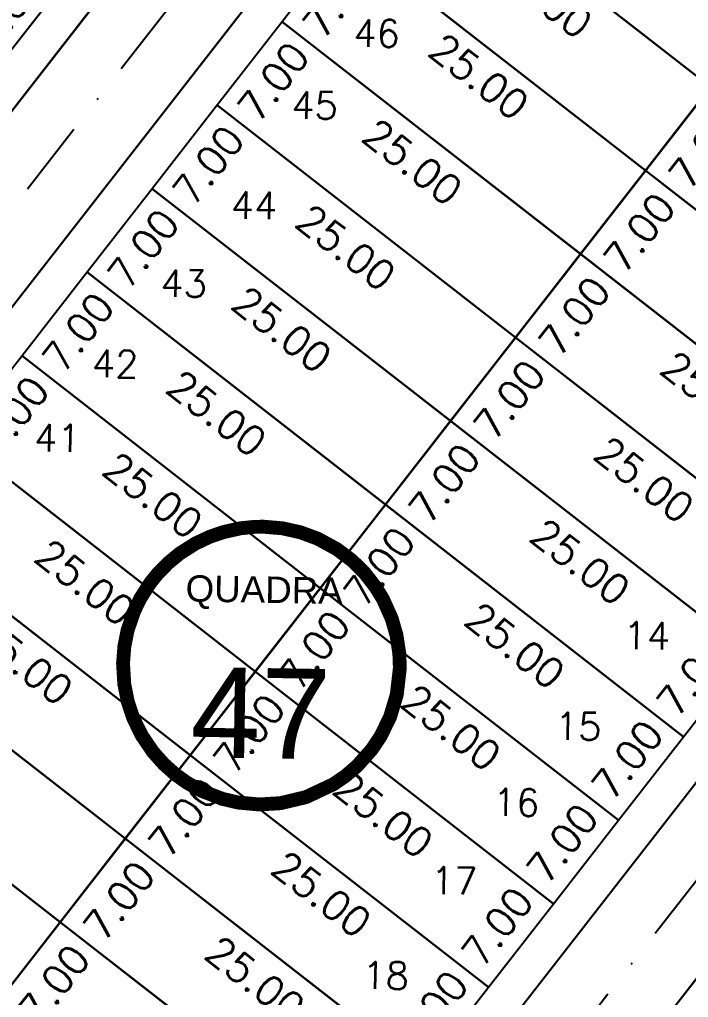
# Model space of a CAD drawing. Header units: millimetres. Extents: x -4430026 to 4783824, y 584 to 9593110.
# Drawn here: x 2651.5 to 2695.7, y 799.2 to 863.8 of the extents above; entities that cross this region are included whole.
import ezdxf
from ezdxf.enums import TextEntityAlignment as Align

# ---------------------------------------------------------------- set-up
doc = ezdxf.new("R2010")
doc.units = ezdxf.units.MM
doc.linetypes.add('CONTINUO', pattern=[0])
doc.linetypes.add('DASHDOT', pattern=[1, 0.5, -0.25, 0, -0.25])
for name, color, linetype in [('Calçada', 1, 'Continuous'), ('Cota', 8, 'Continuous'), ('EIXO DAS VIAS', 252, 'DASHDOT'), ('Lotes', 2, 'Continuous'), ('Numero de lotes', 5, 'Continuous'), ('númeraçãoquadras', 4, 'Continuous')]:
    doc.layers.add(name, color=color, linetype=linetype)
doc.styles.add('arcad1', font='romans.shx')
doc.styles.add('ROMANS', font='romans.shx')
doc.styles.add('STYLE1', font='sanss___.ttf')
doc.dimstyles.new('BOLA100', dxfattribs={"dimscale": 0, "dimtxt": 1.9, "dimasz": 0.18, "dimexe": 0.18, "dimexo": 0.063, "dimgap": 0, "dimtad": 1, "dimzin": 4, "dimdsep": 46, "dimtxsty": 'ROMANS', "dimcen": 0.09, "dimse1": 1, "dimse2": 1, "dimsd1": 1, "dimsd2": 1, "dimclrt": 256, "dimaunit": 1, "dimadec": 4, "dimazin": 0, "dimtfac": 1.2, "dimtix": 1, "dimtmove": 2, "dimatfit": 3, "dimfxl": 1, "dimtvp": 2, "dimtolj": 1, "dimtzin": 4, "dimarcsym": 0})

# ---------------------------------------------------------------- blocks, each defined once
blk = doc.blocks.new('*D585')
at = {"layer": 'DEFPOINTS', "color": 0}
for p in [(2651.62, 841.596), (2653.933, 839.794), (2647.319, 836.072)]:
    blk.add_point(p, dxfattribs=at)
at = {"layer": 'Cota', "insert": (2651.034, 837.616), "char_height": 1.9, "attachment_point": 5, "rotation": 52.09358, "style": 'ROMANS'}
blk.add_mtext('\\A1;7.00', dxfattribs=at)
blk = doc.blocks.new('*D586')
at = {"layer": 'DEFPOINTS', "color": 0}
for p in [(2655.921, 847.119), (2658.234, 845.317), (2651.62, 841.596)]:
    blk.add_point(p, dxfattribs=at)
at = {"layer": 'Cota', "insert": (2655.334, 843.139), "char_height": 1.9, "attachment_point": 5, "rotation": 52.09358, "style": 'ROMANS'}
blk.add_mtext('\\A1;7.00', dxfattribs=at)
blk = doc.blocks.new('*D587')
at = {"layer": 'DEFPOINTS', "color": 0}
for p in [(2660.221, 852.642), (2662.535, 850.84), (2655.921, 847.119)]:
    blk.add_point(p, dxfattribs=at)
at = {"layer": 'Cota', "insert": (2659.635, 848.663), "char_height": 1.9, "attachment_point": 5, "rotation": 52.09358, "style": 'ROMANS'}
blk.add_mtext('\\A1;7.00', dxfattribs=at)
blk = doc.blocks.new('*D588')
at = {"layer": 'DEFPOINTS', "color": 0}
for p in [(2664.522, 858.165), (2666.835, 856.364), (2660.221, 852.642)]:
    blk.add_point(p, dxfattribs=at)
at = {"layer": 'Cota', "insert": (2663.935, 854.186), "char_height": 1.9, "attachment_point": 5, "rotation": 52.09358, "style": 'ROMANS'}
blk.add_mtext('\\A1;7.00', dxfattribs=at)
blk = doc.blocks.new('*D589')
at = {"layer": 'DEFPOINTS', "color": 0}
for p in [(2668.823, 863.688), (2671.136, 861.887), (2664.522, 858.165)]:
    blk.add_point(p, dxfattribs=at)
at = {"layer": 'Cota', "insert": (2668.236, 859.709), "char_height": 1.9, "attachment_point": 5, "rotation": 52.09358, "style": 'ROMANS'}
blk.add_mtext('\\A1;7.00', dxfattribs=at)
blk = doc.blocks.new('*D590')
at = {"layer": 'DEFPOINTS', "color": 0}
for p in [(2673.123, 869.211), (2675.437, 867.41), (2668.823, 863.688)]:
    blk.add_point(p, dxfattribs=at)
at = {"layer": 'Cota', "insert": (2672.537, 865.232), "char_height": 1.9, "attachment_point": 5, "rotation": 52.09358, "style": 'ROMANS'}
blk.add_mtext('\\A1;7.00', dxfattribs=at)
blk = doc.blocks.new('*D602')
at = {"layer": 'DEFPOINTS', "color": 0}
for p in [(2654.143, 804.144), (2656.64, 802.199), (2649.842, 798.621)]:
    blk.add_point(p, dxfattribs=at)
at = {"layer": 'Cota', "insert": (2653.74, 800.021), "char_height": 1.9, "attachment_point": 5, "rotation": 52.09358, "style": 'ROMANS'}
blk.add_mtext('\\A1;7.00', dxfattribs=at)
blk = doc.blocks.new('*D603')
at = {"layer": 'DEFPOINTS', "color": 0}
for p in [(2658.444, 809.667), (2660.941, 807.722), (2654.143, 804.144)]:
    blk.add_point(p, dxfattribs=at)
at = {"layer": 'Cota', "insert": (2658.041, 805.545), "char_height": 1.9, "attachment_point": 5, "rotation": 52.09358, "style": 'ROMANS'}
blk.add_mtext('\\A1;7.00', dxfattribs=at)
blk = doc.blocks.new('*D604')
at = {"layer": 'DEFPOINTS', "color": 0}
for p in [(2662.744, 815.19), (2665.241, 813.246), (2658.444, 809.667)]:
    blk.add_point(p, dxfattribs=at)
at = {"layer": 'Cota', "insert": (2662.342, 811.068), "char_height": 1.9, "attachment_point": 5, "rotation": 52.09358, "style": 'ROMANS'}
blk.add_mtext('\\A1;7.00', dxfattribs=at)
blk = doc.blocks.new('*D605')
at = {"layer": 'DEFPOINTS', "color": 0}
for p in [(2667.045, 820.713), (2669.542, 818.769), (2662.744, 815.19)]:
    blk.add_point(p, dxfattribs=at)
at = {"layer": 'Cota', "insert": (2666.642, 816.591), "char_height": 1.9, "attachment_point": 5, "rotation": 52.09358, "style": 'ROMANS'}
blk.add_mtext('\\A1;7.00', dxfattribs=at)
blk = doc.blocks.new('*D606')
at = {"layer": 'DEFPOINTS', "color": 0}
for p in [(2671.345, 826.236), (2673.843, 824.292), (2667.045, 820.713)]:
    blk.add_point(p, dxfattribs=at)
at = {"layer": 'Cota', "insert": (2670.943, 822.114), "char_height": 1.9, "attachment_point": 5, "rotation": 52.09358, "style": 'ROMANS'}
blk.add_mtext('\\A1;7.00', dxfattribs=at)
blk = doc.blocks.new('*D607')
at = {"layer": 'DEFPOINTS', "color": 0}
for p in [(2675.646, 831.759), (2678.143, 829.815), (2671.345, 826.236)]:
    blk.add_point(p, dxfattribs=at)
at = {"layer": 'Cota', "insert": (2675.243, 827.637), "char_height": 1.9, "attachment_point": 5, "rotation": 52.09358, "style": 'ROMANS'}
blk.add_mtext('\\A1;7.00', dxfattribs=at)
blk = doc.blocks.new('*D608')
at = {"layer": 'DEFPOINTS', "color": 0}
for p in [(2679.947, 837.282), (2682.444, 835.338), (2675.646, 831.759)]:
    blk.add_point(p, dxfattribs=at)
at = {"layer": 'Cota', "insert": (2679.544, 833.16), "char_height": 1.9, "attachment_point": 5, "rotation": 52.09358, "style": 'ROMANS'}
blk.add_mtext('\\A1;7.00', dxfattribs=at)
blk = doc.blocks.new('*D609')
at = {"layer": 'DEFPOINTS', "color": 0}
for p in [(2684.247, 842.806), (2686.745, 840.861), (2679.947, 837.282)]:
    blk.add_point(p, dxfattribs=at)
at = {"layer": 'Cota', "insert": (2683.845, 838.683), "char_height": 1.9, "attachment_point": 5, "rotation": 52.09358, "style": 'ROMANS'}
blk.add_mtext('\\A1;7.00', dxfattribs=at)
blk = doc.blocks.new('*D610')
at = {"layer": 'DEFPOINTS', "color": 0}
for p in [(2688.548, 848.329), (2691.045, 846.384), (2684.247, 842.806)]:
    blk.add_point(p, dxfattribs=at)
at = {"layer": 'Cota', "insert": (2688.145, 844.206), "char_height": 1.9, "attachment_point": 5, "rotation": 52.09358, "style": 'ROMANS'}
blk.add_mtext('\\A1;7.00', dxfattribs=at)
blk = doc.blocks.new('*D611')
at = {"layer": 'DEFPOINTS', "color": 0}
for p in [(2692.849, 853.852), (2695.346, 851.907), (2688.548, 848.329)]:
    blk.add_point(p, dxfattribs=at)
at = {"layer": 'Cota', "insert": (2692.446, 849.729), "char_height": 1.9, "attachment_point": 5, "rotation": 52.09358, "style": 'ROMANS'}
blk.add_mtext('\\A1;7.00', dxfattribs=at)
blk = doc.blocks.new('*D612')
at = {"layer": 'DEFPOINTS', "color": 0}
for p in [(2697.149, 859.375), (2699.646, 857.43), (2692.849, 853.852)]:
    blk.add_point(p, dxfattribs=at)
at = {"layer": 'Cota', "insert": (2696.747, 855.253), "char_height": 1.9, "attachment_point": 5, "rotation": 52.09358, "style": 'ROMANS'}
blk.add_mtext('\\A1;7.00', dxfattribs=at)
blk = doc.blocks.new('*D623')
at = {"layer": 'DEFPOINTS', "color": 0}
for p in [(2681.646, 800.472), (2682.47, 799.831), (2678.169, 794.308)]:
    blk.add_point(p, dxfattribs=at)
at = {"layer": 'Cota', "insert": (2678.746, 798.294), "char_height": 1.9, "attachment_point": 5, "rotation": 52.09358, "style": 'ROMANS'}
blk.add_mtext('\\A1;7.00', dxfattribs=at)
blk = doc.blocks.new('*D624')
at = {"layer": 'DEFPOINTS', "color": 0}
for p in [(2685.946, 805.995), (2686.77, 805.354), (2682.47, 799.831)]:
    blk.add_point(p, dxfattribs=at)
at = {"layer": 'Cota', "insert": (2683.046, 803.818), "char_height": 1.9, "attachment_point": 5, "rotation": 52.09358, "style": 'ROMANS'}
blk.add_mtext('\\A1;7.00', dxfattribs=at)
blk = doc.blocks.new('*D625')
at = {"layer": 'DEFPOINTS', "color": 0}
for p in [(2690.247, 811.519), (2691.071, 810.877), (2686.77, 805.354)]:
    blk.add_point(p, dxfattribs=at)
at = {"layer": 'Cota', "insert": (2687.347, 809.341), "char_height": 1.9, "attachment_point": 5, "rotation": 52.09358, "style": 'ROMANS'}
blk.add_mtext('\\A1;7.00', dxfattribs=at)
blk = doc.blocks.new('*D626')
at = {"layer": 'DEFPOINTS', "color": 0}
for p in [(2694.547, 817.042), (2695.371, 816.4), (2691.071, 810.877)]:
    blk.add_point(p, dxfattribs=at)
at = {"layer": 'Cota', "insert": (2691.648, 814.864), "char_height": 1.9, "attachment_point": 5, "rotation": 52.09358, "style": 'ROMANS'}
blk.add_mtext('\\A1;7.00', dxfattribs=at)
blk = doc.blocks.new('*D627')
at = {"layer": 'DEFPOINTS', "color": 0}
for p in [(2698.848, 822.565), (2699.672, 821.923), (2695.371, 816.4)]:
    blk.add_point(p, dxfattribs=at)
at = {"layer": 'Cota', "insert": (2695.948, 820.387), "char_height": 1.9, "attachment_point": 5, "rotation": 52.09358, "style": 'ROMANS'}
blk.add_mtext('\\A1;7.00', dxfattribs=at)
blk = doc.blocks.new('*D911')
at = {"layer": 'DEFPOINTS', "color": 0}
for p in [(2653.589, 866.678), (2654.265, 866.152), (2649.964, 860.629)]:
    blk.add_point(p, dxfattribs=at)
at = {"layer": 'Cota', "insert": (2650.69, 864.5), "char_height": 1.9, "attachment_point": 5, "rotation": 52.09358, "style": 'ROMANS'}
blk.add_mtext('\\A1;7.00', dxfattribs=at)
blk = doc.blocks.new('*D3763')
at = {"layer": 'DEFPOINTS', "color": 0}
for p in [(2634.418, 819.503), (2654.143, 804.144), (2652.222, 801.677)]:
    blk.add_point(p, dxfattribs=at)
at = {"layer": 'Cota', "insert": (2642.943, 810.106), "char_height": 1.9, "attachment_point": 5, "rotation": 322.09358, "style": 'ROMANS'}
blk.add_mtext('\\A1;25.00', dxfattribs=at)
blk = doc.blocks.new('*D3764')
at = {"layer": 'DEFPOINTS', "color": 0}
for p in [(2654.143, 804.144), (2673.868, 788.784), (2671.947, 786.317)]:
    blk.add_point(p, dxfattribs=at)
at = {"layer": 'Cota', "insert": (2662.668, 794.747), "char_height": 1.9, "attachment_point": 5, "rotation": 322.09358, "style": 'ROMANS'}
blk.add_mtext('\\A1;25.00', dxfattribs=at)
blk = doc.blocks.new('*D3772')
at = {"layer": 'DEFPOINTS', "color": 0}
for p in [(2638.718, 825.026), (2658.444, 809.667), (2656.59, 807.286)]:
    blk.add_point(p, dxfattribs=at)
at = {"layer": 'Cota', "insert": (2647.311, 815.716), "char_height": 1.9, "attachment_point": 5, "rotation": 322.09358, "style": 'ROMANS'}
blk.add_mtext('\\A1;25.00', dxfattribs=at)
blk = doc.blocks.new('*D3773')
at = {"layer": 'DEFPOINTS', "color": 0}
for p in [(2658.444, 809.667), (2678.169, 794.308), (2676.315, 791.927)]:
    blk.add_point(p, dxfattribs=at)
at = {"layer": 'Cota', "insert": (2667.036, 800.356), "char_height": 1.9, "attachment_point": 5, "rotation": 322.09358, "style": 'ROMANS'}
blk.add_mtext('\\A1;25.00', dxfattribs=at)
blk = doc.blocks.new('*D3779')
at = {"layer": 'DEFPOINTS', "color": 0}
for p in [(2643.019, 830.549), (2662.744, 815.19), (2660.976, 812.919)]:
    blk.add_point(p, dxfattribs=at)
at = {"layer": 'Cota', "insert": (2651.697, 821.348), "char_height": 1.9, "attachment_point": 5, "rotation": 322.09358, "style": 'ROMANS'}
blk.add_mtext('\\A1;25.00', dxfattribs=at)
blk = doc.blocks.new('*D3780')
at = {"layer": 'DEFPOINTS', "color": 0}
for p in [(2662.744, 815.19), (2682.47, 799.831), (2680.701, 797.56)]:
    blk.add_point(p, dxfattribs=at)
at = {"layer": 'Cota', "insert": (2671.422, 805.989), "char_height": 1.9, "attachment_point": 5, "rotation": 322.09358, "style": 'ROMANS'}
blk.add_mtext('\\A1;25.00', dxfattribs=at)
blk = doc.blocks.new('*D3789')
at = {"layer": 'DEFPOINTS', "color": 0}
for p in [(2647.319, 836.072), (2667.045, 820.713), (2665.069, 818.176)]:
    blk.add_point(p, dxfattribs=at)
at = {"layer": 'Cota', "insert": (2655.79, 826.605), "char_height": 1.9, "attachment_point": 5, "rotation": 322.09358, "style": 'ROMANS'}
blk.add_mtext('\\A1;25.00', dxfattribs=at)
blk = doc.blocks.new('*D3790')
at = {"layer": 'DEFPOINTS', "color": 0}
for p in [(2667.045, 820.713), (2686.77, 805.354), (2684.795, 802.817)]:
    blk.add_point(p, dxfattribs=at)
at = {"layer": 'Cota', "insert": (2675.516, 811.246), "char_height": 1.9, "attachment_point": 5, "rotation": 322.09358, "style": 'ROMANS'}
blk.add_mtext('\\A1;25.00', dxfattribs=at)
blk = doc.blocks.new('*D3797')
at = {"layer": 'DEFPOINTS', "color": 0}
for p in [(2651.62, 841.596), (2671.345, 826.236), (2669.552, 823.934)]:
    blk.add_point(p, dxfattribs=at)
at = {"layer": 'Cota', "insert": (2660.273, 832.363), "char_height": 1.9, "attachment_point": 5, "rotation": 322.09358, "style": 'ROMANS'}
blk.add_mtext('\\A1;25.00', dxfattribs=at)
blk = doc.blocks.new('*D3798')
at = {"layer": 'DEFPOINTS', "color": 0}
for p in [(2671.345, 826.236), (2691.071, 810.877), (2689.278, 808.574)]:
    blk.add_point(p, dxfattribs=at)
at = {"layer": 'Cota', "insert": (2679.999, 817.004), "char_height": 1.9, "attachment_point": 5, "rotation": 322.09358, "style": 'ROMANS'}
blk.add_mtext('\\A1;25.00', dxfattribs=at)
blk = doc.blocks.new('*D3818')
at = {"layer": 'DEFPOINTS', "color": 0}
for p in [(2655.921, 847.119), (2675.646, 831.759), (2673.776, 829.358)]:
    blk.add_point(p, dxfattribs=at)
at = {"layer": 'Cota', "insert": (2664.497, 837.788), "char_height": 1.9, "attachment_point": 5, "rotation": 322.09358, "style": 'ROMANS'}
blk.add_mtext('\\A1;25.00', dxfattribs=at)
blk = doc.blocks.new('*D3819')
at = {"layer": 'DEFPOINTS', "color": 0}
for p in [(2675.646, 831.759), (2695.371, 816.4), (2693.502, 813.999)]:
    blk.add_point(p, dxfattribs=at)
at = {"layer": 'Cota', "insert": (2684.223, 822.428), "char_height": 1.9, "attachment_point": 5, "rotation": 322.09358, "style": 'ROMANS'}
blk.add_mtext('\\A1;25.00', dxfattribs=at)
blk = doc.blocks.new('*D3826')
at = {"layer": 'DEFPOINTS', "color": 0}
for p in [(2660.221, 852.642), (2679.947, 837.282), (2678.091, 834.899)]:
    blk.add_point(p, dxfattribs=at)
at = {"layer": 'Cota', "insert": (2668.812, 843.328), "char_height": 1.9, "attachment_point": 5, "rotation": 322.09358, "style": 'ROMANS'}
blk.add_mtext('\\A1;25.00', dxfattribs=at)
blk = doc.blocks.new('*D3827')
at = {"layer": 'DEFPOINTS', "color": 0}
for p in [(2679.947, 837.282), (2699.672, 821.923), (2697.816, 819.539)]:
    blk.add_point(p, dxfattribs=at)
at = {"layer": 'Cota', "insert": (2688.537, 827.969), "char_height": 1.9, "attachment_point": 5, "rotation": 322.09358, "style": 'ROMANS'}
blk.add_mtext('\\A1;25.00', dxfattribs=at)
blk = doc.blocks.new('*D3833')
at = {"layer": 'DEFPOINTS', "color": 0}
for p in [(2634.539, 881.511), (2654.265, 866.152), (2652.334, 863.672)]:
    blk.add_point(p, dxfattribs=at)
at = {"layer": 'Cota', "insert": (2643.055, 872.101), "char_height": 1.9, "attachment_point": 5, "rotation": 322.09358, "style": 'ROMANS'}
blk.add_mtext('\\A1;25.00', dxfattribs=at)
blk = doc.blocks.new('*D3834')
at = {"layer": 'DEFPOINTS', "color": 0}
for p in [(2664.522, 858.165), (2684.247, 842.806), (2682.317, 840.326)]:
    blk.add_point(p, dxfattribs=at)
at = {"layer": 'Cota', "insert": (2673.038, 848.755), "char_height": 1.9, "attachment_point": 5, "rotation": 322.09358, "style": 'ROMANS'}
blk.add_mtext('\\A1;25.00', dxfattribs=at)
blk = doc.blocks.new('*D3835')
at = {"layer": 'DEFPOINTS', "color": 0}
for p in [(2684.247, 842.806), (2703.973, 827.446), (2702.042, 824.967)]:
    blk.add_point(p, dxfattribs=at)
at = {"layer": 'Cota', "insert": (2692.763, 833.396), "char_height": 1.9, "attachment_point": 5, "rotation": 322.09358, "style": 'ROMANS'}
blk.add_mtext('\\A1;25.00', dxfattribs=at)
blk = doc.blocks.new('*D3842')
at = {"layer": 'DEFPOINTS', "color": 0}
for p in [(2668.823, 863.688), (2688.548, 848.329), (2686.719, 845.979)]:
    blk.add_point(p, dxfattribs=at)
at = {"layer": 'Cota', "insert": (2677.44, 854.409), "char_height": 1.9, "attachment_point": 5, "rotation": 322.09358, "style": 'ROMANS'}
blk.add_mtext('\\A1;25.00', dxfattribs=at)
blk = doc.blocks.new('*D3843')
at = {"layer": 'DEFPOINTS', "color": 0}
for p in [(2688.548, 848.329), (2708.273, 832.969), (2706.444, 830.62)]:
    blk.add_point(p, dxfattribs=at)
at = {"layer": 'Cota', "insert": (2697.165, 839.049), "char_height": 1.9, "attachment_point": 5, "rotation": 322.09358, "style": 'ROMANS'}
blk.add_mtext('\\A1;25.00', dxfattribs=at)
blk = doc.blocks.new('*D3850')
at = {"layer": 'DEFPOINTS', "color": 0}
for p in [(2673.123, 869.211), (2692.849, 853.852), (2691.121, 851.633)]:
    blk.add_point(p, dxfattribs=at)
at = {"layer": 'Cota', "insert": (2681.842, 860.062), "char_height": 1.9, "attachment_point": 5, "rotation": 322.09358, "style": 'ROMANS'}
blk.add_mtext('\\A1;25.00', dxfattribs=at)
blk = doc.blocks.new('*D3851')
at = {"layer": 'DEFPOINTS', "color": 0}
for p in [(2692.849, 853.852), (2712.574, 838.492), (2710.846, 836.274)]:
    blk.add_point(p, dxfattribs=at)
at = {"layer": 'Cota', "insert": (2701.567, 844.703), "char_height": 1.9, "attachment_point": 5, "rotation": 322.09358, "style": 'ROMANS'}
blk.add_mtext('\\A1;25.00', dxfattribs=at)
blk = doc.blocks.new('*D3858')
at = {"layer": 'DEFPOINTS', "color": 0}
for p in [(2677.424, 874.734), (2697.149, 859.375), (2695.317, 857.022)]:
    blk.add_point(p, dxfattribs=at)
at = {"layer": 'Cota', "insert": (2686.038, 865.451), "char_height": 1.9, "attachment_point": 5, "rotation": 322.09358, "style": 'ROMANS'}
blk.add_mtext('\\A1;25.00', dxfattribs=at)
blk = doc.blocks.new('*D3866')
at = {"layer": 'DEFPOINTS', "color": 0}
for p in [(2681.724, 880.257), (2701.45, 864.898), (2699.489, 862.379)]:
    blk.add_point(p, dxfattribs=at)
at = {"layer": 'Cota', "insert": (2690.21, 870.809), "char_height": 1.9, "attachment_point": 5, "rotation": 322.09358, "style": 'ROMANS'}
blk.add_mtext('\\A1;25.00', dxfattribs=at)
blk = doc.blocks.new('NUM_quadra')
at = {"color": 6, "const_width": 0.02}
blk.add_lwpolyline([(-0.0134, 0.1996), (-0.034, 0.1971), (-0.0579, 0.1914), (-0.0779, 0.1842), (-0.0981, 0.1743), (-0.1208, 0.1594), (-0.1377, 0.145), (-0.1521, 0.1299), (-0.1625, 0.1166), (-0.1764, 0.0942), (-0.1852, 0.0754), (-0.1941, 0.0483), (-0.1985, 0.0243), (-0.2, 0), (-0.1977, -0.0299), (-0.1921, -0.0556), (-0.1839, -0.0786), (-0.1713, -0.1033), (-0.1546, -0.1269), (-0.1389, -0.1439), (-0.1219, -0.1586), (-0.1046, -0.1705), (-0.0831, -0.1819), (-0.0531, -0.1928), (-0.0302, -0.1977), (0, -0.2), (0.0309, -0.1976), (0.0677, -0.1882), (0.1069, -0.169), (0.124, -0.1569), (0.1407, -0.1421), (0.1614, -0.1181), (0.1737, -0.0992), (0.187, -0.071), (0.1962, -0.0386), (0.2, 0), (0.1989, 0.0205), (0.1943, 0.0473), (0.1871, 0.0707), (0.1741, 0.0984), (0.1635, 0.1151), (0.1472, 0.1354), (0.1285, 0.1533), (0.1063, 0.1694), (0.0782, 0.1841), (0.0533, 0.1928), (0.0267, 0.1982), (0, 0.2)], close=True, dxfattribs=at)
blk.add_circle((0, 0), 0.2)
at = {"color": 3, "insert": (-0.1114, 0.1285), "char_height": 0.038, "width": 0.2663, "attachment_point": 1, "style": 'STYLE1'}
blk.add_mtext('\\fArial|b0|i0|c0|p34;QUADRA', dxfattribs=at)
at = {"color": 3, "style": 'STYLE1'}
blk.add_attdef('00', text='', height=0.13, dxfattribs=at).set_placement((0, -0.1335), align=Align.CENTER)

msp = doc.modelspace()

# ---------------------------------------------------------------- linework, layer by layer
at = {"layer": 'Calçada', "lineweight": -3}
for p, q in [((2565.018, 747.466), (2700.779, 921.819)), ((2565.018, 747.466), (2700.779, 921.819)), ((2707.091, 916.904), (2580.549, 754.392)), ((2707.091, 916.904), (2580.549, 754.392)), ((2643.767, 746.058), (2750.487, 883.114)), ((2643.767, 746.058), (2750.487, 883.114)), ((2756.799, 878.199), (2659.299, 752.983)), ((2756.799, 878.199), (2659.299, 752.983))]:
    msp.add_line(p, q, dxfattribs=at)
for points in [[(2699.732, 930.24), (2665.804, 956.658, 0.414214), (2657.384, 955.61), (2505.019, 759.934, 0.414214), (2506.067, 751.514), (2511.577, 747.224, 0.162331), (2515.155, 745.959), (2560.176, 745.153, 0.236013), (2565.018, 747.466), (2700.779, 921.819, 0.414214)], [(2699.732, 930.24), (2665.804, 956.658, 0.414214), (2657.384, 955.61), (2505.019, 759.934, 0.414214), (2506.067, 751.514), (2511.577, 747.224, 0.162331), (2515.155, 745.959), (2560.176, 745.153, 0.236013), (2565.018, 747.466), (2700.779, 921.819, 0.414214)], [(2750.487, 883.114, 0.414214), (2749.439, 891.534), (2715.512, 917.952, 0.414214), (2707.091, 916.904), (2580.549, 754.392, 0.618106), (2585.176, 744.706), (2638.926, 743.745, 0.236013), (2643.767, 746.058)], [(2750.487, 883.114, 0.414214), (2749.439, 891.534), (2715.512, 917.952, 0.414214), (2707.091, 916.904), (2580.549, 754.392, 0.618106), (2585.176, 744.706), (2638.926, 743.745, 0.236013), (2643.767, 746.058)], [(2799.147, 852.829), (2765.22, 879.247, 0.414214), (2756.799, 878.199), (2659.299, 752.983, 0.618106), (2663.926, 743.298), (2717.676, 742.337, 0.236013), (2722.517, 744.649), (2800.195, 844.408, 0.414214)], [(2799.147, 852.829), (2765.22, 879.247, 0.414214), (2756.799, 878.199), (2659.299, 752.983, 0.618106), (2663.926, 743.298), (2717.676, 742.337, 0.236013), (2722.517, 744.649), (2800.195, 844.408, 0.414214)]]:
    msp.add_lwpolyline(points, format="xyb", close=True, dxfattribs=at)
at = {"layer": 'EIXO DAS VIAS', "ltscale": 10}
for p, q in [((2565.103, 741.065, 103.708), (2710.079, 927.252, 103.708)), ((2643.852, 739.656, 103.708), (2759.787, 888.547, 103.708))]:
    msp.add_line(p, q, dxfattribs=at)
at = {"layer": 'Lotes', "lineweight": -3}
for p, q in [((2609.47, 746.772), (2727.253, 898.037)), ((2716.875, 844.016), (2677.424, 874.734)), ((2712.574, 838.492), (2673.123, 869.211)), ((2708.273, 832.969), (2668.823, 863.688)), ((2703.973, 827.446), (2664.522, 858.165)), ((2699.672, 821.923), (2660.221, 852.642)), ((2695.371, 816.4), (2655.921, 847.119)), ((2691.071, 810.877), (2651.62, 841.596)), ((2686.77, 805.354), (2647.319, 836.072)), ((2682.47, 799.831), (2643.019, 830.549)), ((2678.169, 794.308), (2638.718, 825.026)), ((2673.868, 788.784), (2634.418, 819.503))]:
    msp.add_line(p, q, dxfattribs=at)
at = {"layer": 'Lotes', "linetype": 'CONTINUO', "lineweight": -3}
for p, q in [((2677.424, 874.734), (2697.149, 859.375)), ((2697.149, 859.375), (2677.424, 874.734)), ((2673.123, 869.211), (2668.823, 863.688)), ((2673.123, 869.211), (2692.849, 853.852)), ((2692.849, 853.852), (2673.123, 869.211)), ((2649.964, 860.629), (2654.265, 866.152)), ((2668.823, 863.688), (2664.522, 858.165)), ((2668.823, 863.688), (2688.548, 848.329)), ((2688.548, 848.329), (2668.823, 863.688)), ((2697.149, 859.375), (2692.849, 853.852)), ((2692.849, 853.852), (2697.149, 859.375)), ((2664.522, 858.165), (2660.221, 852.642)), ((2664.522, 858.165), (2684.247, 842.806)), ((2684.247, 842.806), (2664.522, 858.165)), ((2692.849, 853.852), (2688.548, 848.329)), ((2688.548, 848.329), (2692.849, 853.852)), ((2712.574, 838.492), (2692.849, 853.852)), ((2692.849, 853.852), (2712.574, 838.492)), ((2660.221, 852.642), (2655.921, 847.119)), ((2660.221, 852.642), (2679.947, 837.282)), ((2679.947, 837.282), (2660.221, 852.642)), ((2688.548, 848.329), (2684.247, 842.806)), ((2684.247, 842.806), (2688.548, 848.329)), ((2708.273, 832.969), (2688.548, 848.329)), ((2688.548, 848.329), (2708.273, 832.969)), ((2655.921, 847.119), (2651.62, 841.596)), ((2655.921, 847.119), (2675.646, 831.759)), ((2675.646, 831.759), (2655.921, 847.119)), ((2684.247, 842.806), (2679.947, 837.282)), ((2679.947, 837.282), (2684.247, 842.806)), ((2703.973, 827.446), (2684.247, 842.806)), ((2684.247, 842.806), (2703.973, 827.446)), ((2651.62, 841.596), (2647.319, 836.072)), ((2651.62, 841.596), (2671.345, 826.236)), ((2671.345, 826.236), (2651.62, 841.596)), ((2679.947, 837.282), (2675.646, 831.759)), ((2675.646, 831.759), (2679.947, 837.282)), ((2699.672, 821.923), (2679.947, 837.282)), ((2679.947, 837.282), (2699.672, 821.923)), ((2647.319, 836.072), (2667.045, 820.713)), ((2667.045, 820.713), (2647.319, 836.072)), ((2675.646, 831.759), (2671.345, 826.236)), ((2671.345, 826.236), (2675.646, 831.759)), ((2695.371, 816.4), (2675.646, 831.759)), ((2675.646, 831.759), (2695.371, 816.4)), ((2643.019, 830.549), (2662.744, 815.19)), ((2662.744, 815.19), (2643.019, 830.549)), ((2671.345, 826.236), (2667.045, 820.713)), ((2667.045, 820.713), (2671.345, 826.236)), ((2691.071, 810.877), (2671.345, 826.236)), ((2671.345, 826.236), (2691.071, 810.877)), ((2638.718, 825.026), (2658.444, 809.667)), ((2658.444, 809.667), (2638.718, 825.026)), ((2695.371, 816.4), (2699.672, 821.923)), ((2667.045, 820.713), (2662.744, 815.19)), ((2662.744, 815.19), (2667.045, 820.713)), ((2686.77, 805.354), (2667.045, 820.713)), ((2667.045, 820.713), (2686.77, 805.354)), ((2634.418, 819.503), (2654.143, 804.144)), ((2654.143, 804.144), (2634.418, 819.503)), ((2691.071, 810.877), (2695.371, 816.4)), ((2662.744, 815.19), (2658.444, 809.667)), ((2658.444, 809.667), (2662.744, 815.19)), ((2682.47, 799.831), (2662.744, 815.19)), ((2662.744, 815.19), (2682.47, 799.831)), ((2686.77, 805.354), (2691.071, 810.877)), ((2658.444, 809.667), (2654.143, 804.144)), ((2654.143, 804.144), (2658.444, 809.667)), ((2678.169, 794.308), (2658.444, 809.667)), ((2658.444, 809.667), (2678.169, 794.308)), ((2682.47, 799.831), (2686.77, 805.354)), ((2654.143, 804.144), (2649.842, 798.621)), ((2649.842, 798.621), (2654.143, 804.144)), ((2673.868, 788.784), (2654.143, 804.144)), ((2654.143, 804.144), (2673.868, 788.784)), ((2678.169, 794.308), (2682.47, 799.831))]:
    msp.add_line(p, q, dxfattribs=at)
at = {"layer": 'Lotes'}
for points in [[(2634.539, 881.511), (2630.239, 875.988), (2649.964, 860.629), (2654.265, 866.152)], [(2681.724, 880.257), (2677.424, 874.734), (2697.149, 859.375), (2701.45, 864.898)], [(2677.424, 874.734), (2673.123, 869.211), (2692.849, 853.852), (2697.149, 859.375)], [(2673.123, 869.211), (2668.823, 863.688), (2688.548, 848.329), (2692.849, 853.852)], [(2668.823, 863.688), (2664.522, 858.165), (2684.247, 842.806), (2688.548, 848.329)], [(2697.149, 859.375), (2692.849, 853.852), (2712.574, 838.492), (2716.875, 844.016)], [(2664.522, 858.165), (2660.221, 852.642), (2679.947, 837.282), (2684.247, 842.806)], [(2692.849, 853.852), (2688.548, 848.329), (2708.273, 832.969), (2712.574, 838.492)], [(2660.221, 852.642), (2655.921, 847.119), (2675.646, 831.759), (2679.947, 837.282)], [(2688.548, 848.329), (2684.247, 842.806), (2703.973, 827.446), (2708.273, 832.969)], [(2655.921, 847.119), (2651.62, 841.596), (2671.345, 826.236), (2675.646, 831.759)], [(2684.247, 842.806), (2679.947, 837.282), (2699.672, 821.923), (2703.973, 827.446)], [(2651.62, 841.596), (2647.319, 836.072), (2667.045, 820.713), (2671.345, 826.236)], [(2679.947, 837.282), (2675.646, 831.759), (2695.371, 816.4), (2699.672, 821.923)], [(2647.319, 836.072), (2643.019, 830.549), (2662.744, 815.19), (2667.045, 820.713)], [(2675.646, 831.759), (2671.345, 826.236), (2691.071, 810.877), (2695.371, 816.4)], [(2643.019, 830.549), (2638.718, 825.026), (2658.444, 809.667), (2662.744, 815.19)], [(2671.345, 826.236), (2667.045, 820.713), (2686.77, 805.354), (2691.071, 810.877)], [(2638.718, 825.026), (2634.418, 819.503), (2654.143, 804.144), (2658.444, 809.667)], [(2667.045, 820.713), (2662.744, 815.19), (2682.47, 799.831), (2686.77, 805.354)], [(2634.418, 819.503), (2630.117, 813.98), (2649.842, 798.621), (2654.143, 804.144)], [(2662.744, 815.19), (2658.444, 809.667), (2678.169, 794.308), (2682.47, 799.831)], [(2658.444, 809.667), (2654.143, 804.144), (2673.868, 788.784), (2678.169, 794.308)], [(2654.143, 804.144), (2649.842, 798.621), (2669.568, 783.261), (2673.868, 788.784)]]:
    msp.add_lwpolyline(points, close=True, dxfattribs=at)

# ---------------------------------------------------------------- block references
at = {"layer": 'númeraçãoquadras', "linetype": 'ByBlock', "extrusion": (0.084411, -0.001453, 0.99643)}
ref = msp.add_blockref('NUM_quadra', (866.891, -2634.636, 328.047), dxfattribs=dict(at, xscale=45.93175888075766, yscale=45.93175888024863, zscale=45.93175853019476, rotation=270.0385460294471))
ref.add_attrib('00', '47', dxfattribs={"layer": '0', "color": 3, "extrusion": (0.084411, -0.001453, 0.99643), "height": 5.9711, "rotation": 270.03855, "style": 'STYLE1'}).set_placement((860.761, -2634.64, 328.047), align=Align.CENTER)

# ---------------------------------------------------------------- texts
at = {"layer": 'Numero de lotes', "style": 'arcad1'}
for s, p in [('46', (2675.066, 862.921, 103.708)), ('45', (2670.967, 858.157, 103.708)), ('44', (2666.964, 851.549, 103.708)), ('43', (2662.305, 846.38, 103.708)), ('42', (2657.782, 841.07, 103.708)), ('41', (2653.958, 836.163, 103.708)), ('14', (2692.932, 823.085, 103.708)), ('15', (2688.401, 817.09, 103.708)), ('16', (2684.301, 812.054, 103.708)), ('17', (2680.199, 806.88, 103.708)), ('18', (2675.663, 800.609, 103.708))]:
    msp.add_text(s, height=1.8, rotation=358.97539, dxfattribs=at).set_placement(p, align=Align.MIDDLE_CENTER)

# ---------------------------------------------------------------- dimensions: what is measured, and where the dimension line sits
at = {"layer": 'Cota'}
for base, p1, p2, angle, picture, middle in [((2652.334, 863.672), (2634.539, 881.511), (2654.265, 866.152), 142.09358, '*D3833', (2643.055, 872.101)), ((2699.489, 862.379), (2681.724, 880.257), (2701.45, 864.898), 142.09358, '*D3866', (2690.21, 870.809)), ((2695.317, 857.022), (2677.424, 874.734), (2697.149, 859.375), 142.09358, '*D3858', (2686.038, 865.451)), ((2675.437, 867.41), (2668.823, 863.688), (2673.123, 869.211), 232.09358, '*D590', (2672.537, 865.232)), ((2691.121, 851.633), (2673.123, 869.211), (2692.849, 853.852), 142.09358, '*D3850', (2681.842, 860.062)), ((2653.589, 866.678), (2649.964, 860.629), (2654.265, 866.152), 232.09358, '*D911', (2650.69, 864.5)), ((2671.136, 861.887), (2664.522, 858.165), (2668.823, 863.688), 232.09358, '*D589', (2668.236, 859.709)), ((2686.719, 845.979), (2668.823, 863.688), (2688.548, 848.329), 142.09358, '*D3842', (2677.44, 854.409)), ((2699.646, 857.43), (2692.849, 853.852), (2697.149, 859.375), 232.09358, '*D612', (2696.747, 855.253)), ((2666.835, 856.364), (2660.221, 852.642), (2664.522, 858.165), 232.09358, '*D588', (2663.935, 854.186)), ((2682.317, 840.326), (2664.522, 858.165), (2684.247, 842.806), 142.09358, '*D3834', (2673.038, 848.755)), ((2695.346, 851.907), (2688.548, 848.329), (2692.849, 853.852), 232.09358, '*D611', (2692.446, 849.729)), ((2710.846, 836.274), (2692.849, 853.852), (2712.574, 838.492), 142.09358, '*D3851', (2701.567, 844.703)), ((2662.535, 850.84), (2655.921, 847.119), (2660.221, 852.642), 232.09358, '*D587', (2659.635, 848.663)), ((2678.091, 834.899), (2660.221, 852.642), (2679.947, 837.282), 142.09358, '*D3826', (2668.812, 843.328)), ((2691.045, 846.384), (2684.247, 842.806), (2688.548, 848.329), 232.09358, '*D610', (2688.145, 844.206)), ((2706.444, 830.62), (2688.548, 848.329), (2708.273, 832.969), 142.09358, '*D3843', (2697.165, 839.049)), ((2658.234, 845.317), (2651.62, 841.596), (2655.921, 847.119), 232.09358, '*D586', (2655.334, 843.139)), ((2673.776, 829.358), (2655.921, 847.119), (2675.646, 831.759), 142.09358, '*D3818', (2664.497, 837.788)), ((2686.745, 840.861), (2679.947, 837.282), (2684.247, 842.806), 232.09358, '*D609', (2683.845, 838.683)), ((2702.042, 824.967), (2684.247, 842.806), (2703.973, 827.446), 142.09358, '*D3835', (2692.763, 833.396)), ((2653.933, 839.794), (2647.319, 836.072), (2651.62, 841.596), 232.09358, '*D585', (2651.034, 837.616)), ((2669.552, 823.934), (2651.62, 841.596), (2671.345, 826.236), 142.09358, '*D3797', (2660.273, 832.363)), ((2682.444, 835.338), (2675.646, 831.759), (2679.947, 837.282), 232.09358, '*D608', (2679.544, 833.16)), ((2697.816, 819.539), (2679.947, 837.282), (2699.672, 821.923), 142.09358, '*D3827', (2688.537, 827.969)), ((2665.069, 818.176), (2647.319, 836.072), (2667.045, 820.713), 142.09358, '*D3789', (2655.79, 826.605)), ((2678.143, 829.815), (2671.345, 826.236), (2675.646, 831.759), 232.09358, '*D607', (2675.243, 827.637)), ((2693.502, 813.999), (2675.646, 831.759), (2695.371, 816.4), 142.09358, '*D3819', (2684.223, 822.428)), ((2660.976, 812.919), (2643.019, 830.549), (2662.744, 815.19), 142.09358, '*D3779', (2651.697, 821.348)), ((2673.843, 824.292), (2667.045, 820.713), (2671.345, 826.236), 232.09358, '*D606', (2670.943, 822.114)), ((2689.278, 808.574), (2671.345, 826.236), (2691.071, 810.877), 142.09358, '*D3798', (2679.999, 817.004)), ((2656.59, 807.286), (2638.718, 825.026), (2658.444, 809.667), 142.09358, '*D3772', (2647.311, 815.716)), ((2698.848, 822.565), (2695.371, 816.4), (2699.672, 821.923), 232.09358, '*D627', (2695.948, 820.387)), ((2669.542, 818.769), (2662.744, 815.19), (2667.045, 820.713), 232.09358, '*D605', (2666.642, 816.591)), ((2684.795, 802.817), (2667.045, 820.713), (2686.77, 805.354), 142.09358, '*D3790', (2675.516, 811.246)), ((2652.222, 801.677), (2634.418, 819.503), (2654.143, 804.144), 142.09358, '*D3763', (2642.943, 810.106)), ((2694.547, 817.042), (2691.071, 810.877), (2695.371, 816.4), 232.09358, '*D626', (2691.648, 814.864)), ((2665.241, 813.246), (2658.444, 809.667), (2662.744, 815.19), 232.09358, '*D604', (2662.342, 811.068)), ((2680.701, 797.56), (2662.744, 815.19), (2682.47, 799.831), 142.09358, '*D3780', (2671.422, 805.989)), ((2690.247, 811.519), (2686.77, 805.354), (2691.071, 810.877), 232.09358, '*D625', (2687.347, 809.341)), ((2660.941, 807.722), (2654.143, 804.144), (2658.444, 809.667), 232.09358, '*D603', (2658.041, 805.545)), ((2676.315, 791.927), (2658.444, 809.667), (2678.169, 794.308), 142.09358, '*D3773', (2667.036, 800.356)), ((2685.946, 805.995), (2682.47, 799.831), (2686.77, 805.354), 232.09358, '*D624', (2683.046, 803.818)), ((2656.64, 802.199), (2649.842, 798.621), (2654.143, 804.144), 232.09358, '*D602', (2653.74, 800.021)), ((2671.947, 786.317), (2654.143, 804.144), (2673.868, 788.784), 142.09358, '*D3764', (2662.668, 794.747)), ((2681.646, 800.472), (2678.169, 794.308), (2682.47, 799.831), 232.09358, '*D623', (2678.746, 798.294))]:
    dim = msp.add_linear_dim(base=base, p1=p1, p2=p2, angle=angle, dimstyle='BOLA100', override={"dimscale": 1}, dxfattribs=at)
    dim.commit()
    dim.dimension.update_dxf_attribs({"geometry": picture, "text_midpoint": middle})

doc.saveas('drawing.dxf')
